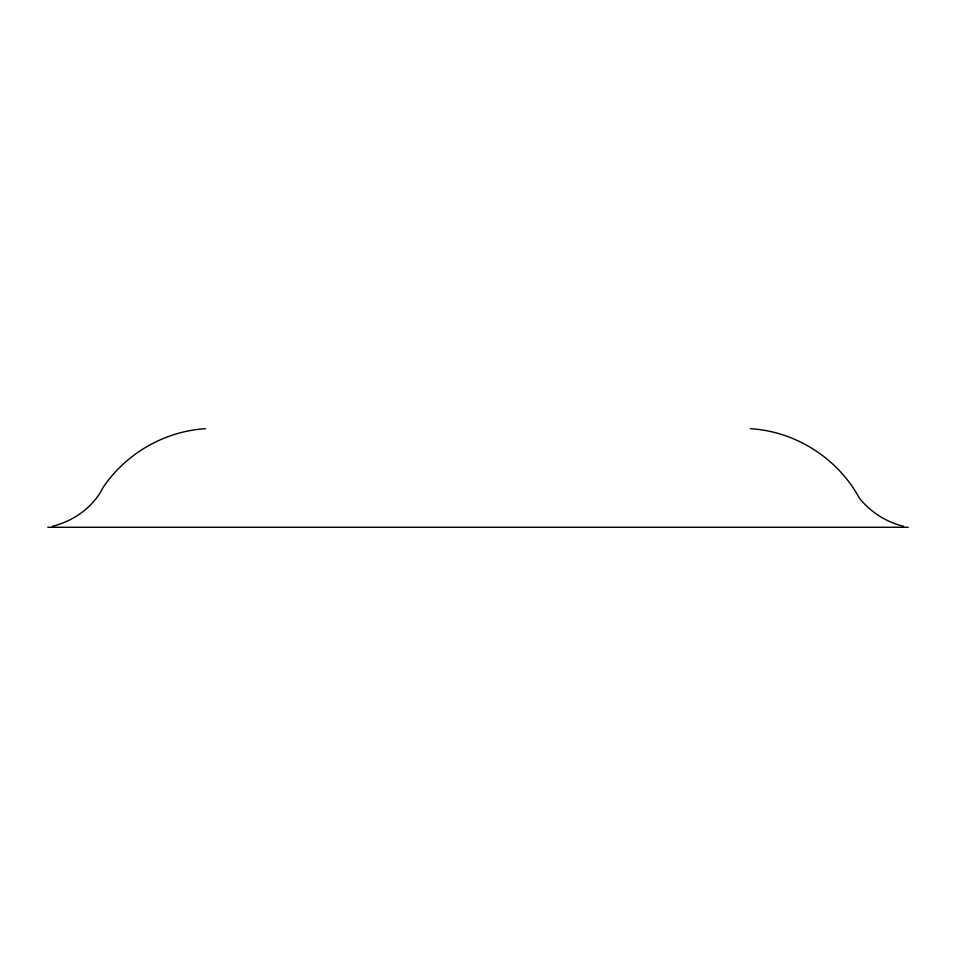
<?xml version="1.0" encoding="UTF-8"?>
<svg xmlns="http://www.w3.org/2000/svg" width="956" height="956" viewBox="0 0 956 956"><rect width="100%" height="100%" fill="white"/><g stroke="black" fill="none" stroke-linecap="round" stroke-linejoin="round"><path stroke-width="1.43" d="M52.556 526.266C73.504 521.032 92.971 507.493 102.794 487.93C125.499 453.765 164.552 431.096 205.54 428.73M47.8 527.27L908.2 527.27M750.46 428.73C795.452 431.252 837.934 458.426 859.325 498.064C870.39 511.998 886.164 522.048 903.444 526.266"/></g></svg>
